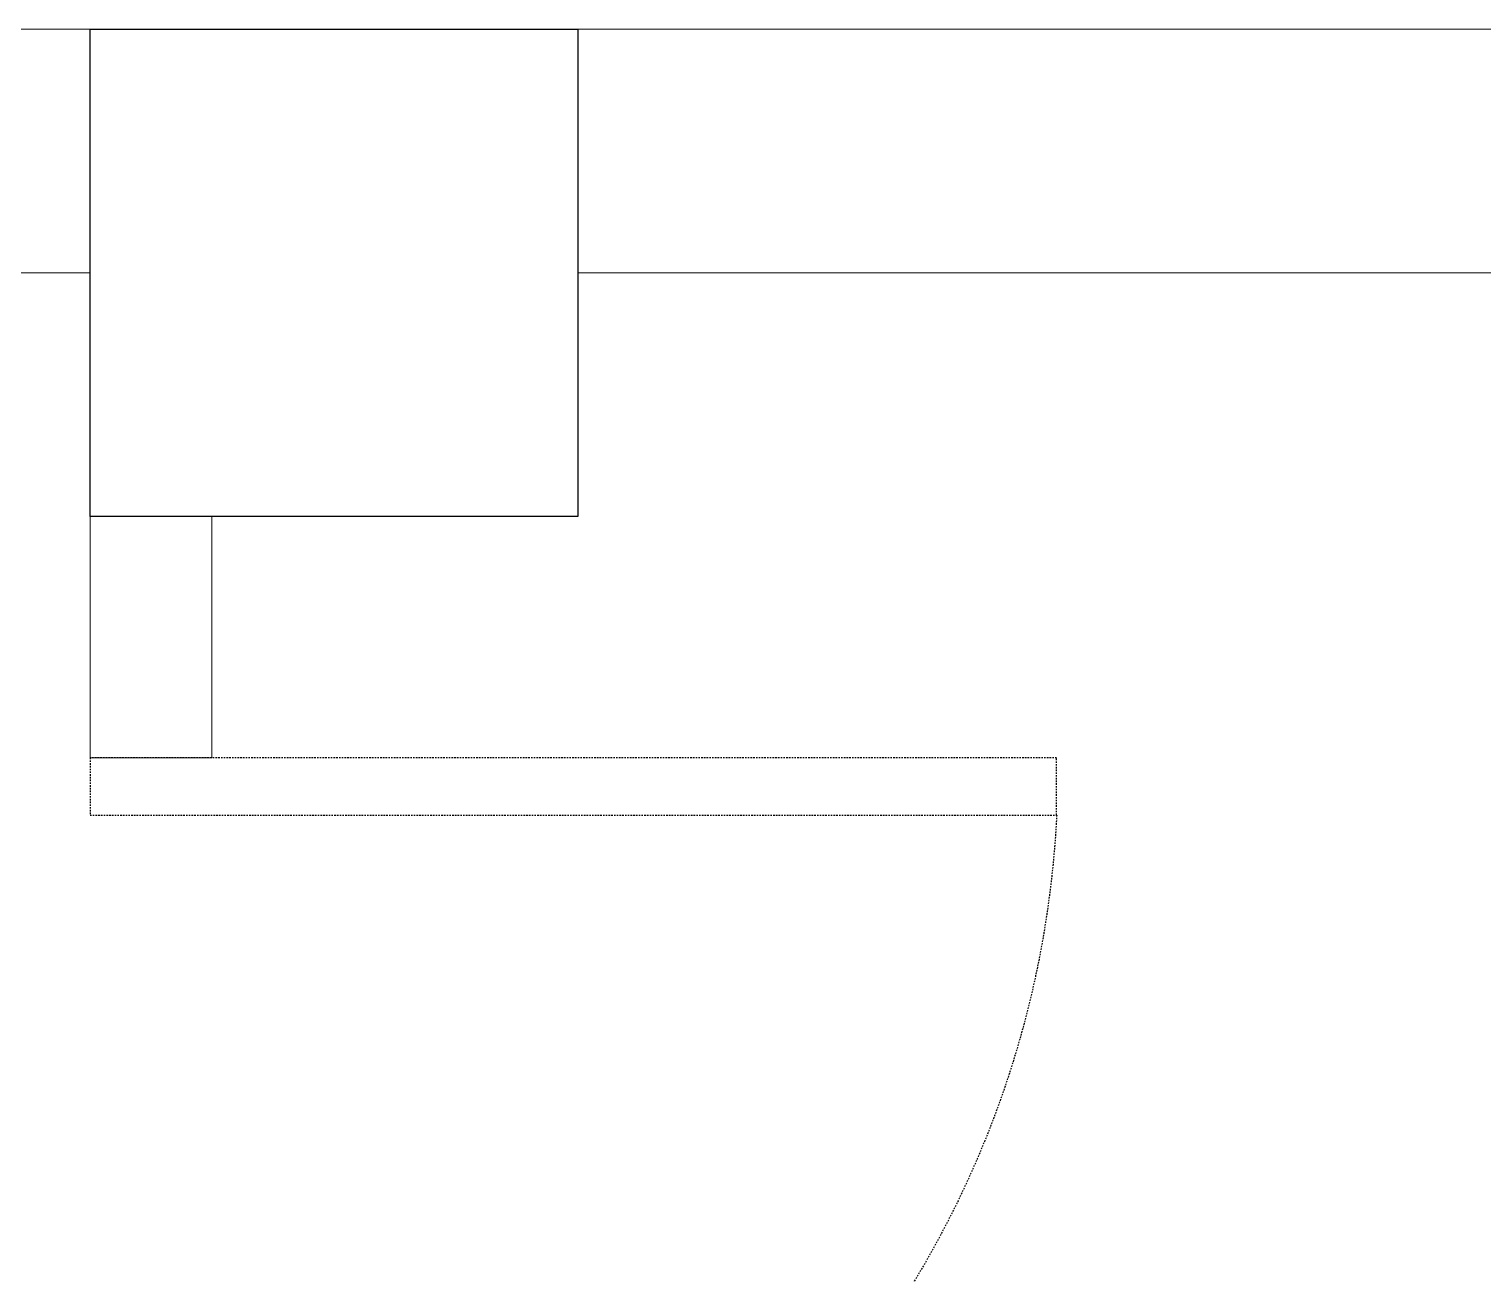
# Model space of a CAD drawing. Header units: millimetres. Extents: x 694231 to 734331, y 4486031 to 4541543.
# Drawn here: x 723678 to 723797.2, y 4491004.8 to 4491106.9 of the extents above; entities that cross this region are included whole.
import ezdxf

# ---------------------------------------------------------------- set-up
doc = ezdxf.new("R2010")
doc.units = ezdxf.units.MM
doc.linetypes.add('HIDDEN2', pattern=[0.1875, 0.125, -0.0625])
doc.layers.add('A-BA', color=1, linetype='Continuous')
doc.layers.add('DBM_w_sld', color=111, linetype='Continuous', lineweight=20)

# ---------------------------------------------------------------- blocks, each defined once
blk = doc.blocks.new('eeere')
at = {"color": 8, "linetype": 'HIDDEN2'}
blk.add_lwpolyline([(11494.09, 494), (11414.82, 494), (11414.82, 498.7), (11494.09, 498.7)], close=True, dxfattribs=at)
blk.add_arc((11412.37, 494.63), 81.83, 2.8543, 88.2863, dxfattribs=at)

msp = doc.modelspace()

# ---------------------------------------------------------------- linework, layer by layer
at = {"layer": 'A-BA', "ltscale": 10}
msp.add_lwpolyline([(723723, 4491066.9), (723683, 4491066.9), (723683, 4491106.9), (723723, 4491106.9)], close=True, dxfattribs=at)
at = {"layer": 'DBM_w_sld'}
for points in [[(723221.26, 4491106.9), (723221.26, 4490056.9), (723979.85, 4490056.9), (723979.85, 4491106.9), (723261.26, 4491106.9)], [(723683, 4491086.9), (723261.26, 4491086.9)], [(723683, 4491086.9), (723261.26, 4491086.9)], [(723939.85, 4491086.9), (723723, 4491086.9)], [(723939.85, 4491086.9), (723723, 4491086.9)], [(723683, 4491066.9), (723683, 4491047.12), (723693, 4491047.12), (723693, 4491066.9)]]:
    msp.add_lwpolyline(points, dxfattribs=at)

# ---------------------------------------------------------------- block references
at = {"color": 5, "lineweight": 53, "xscale": -1, "rotation": 180}
msp.add_blockref('eeere', (712268.18, 4491541.12), dxfattribs=at)

doc.saveas('drawing.dxf')
